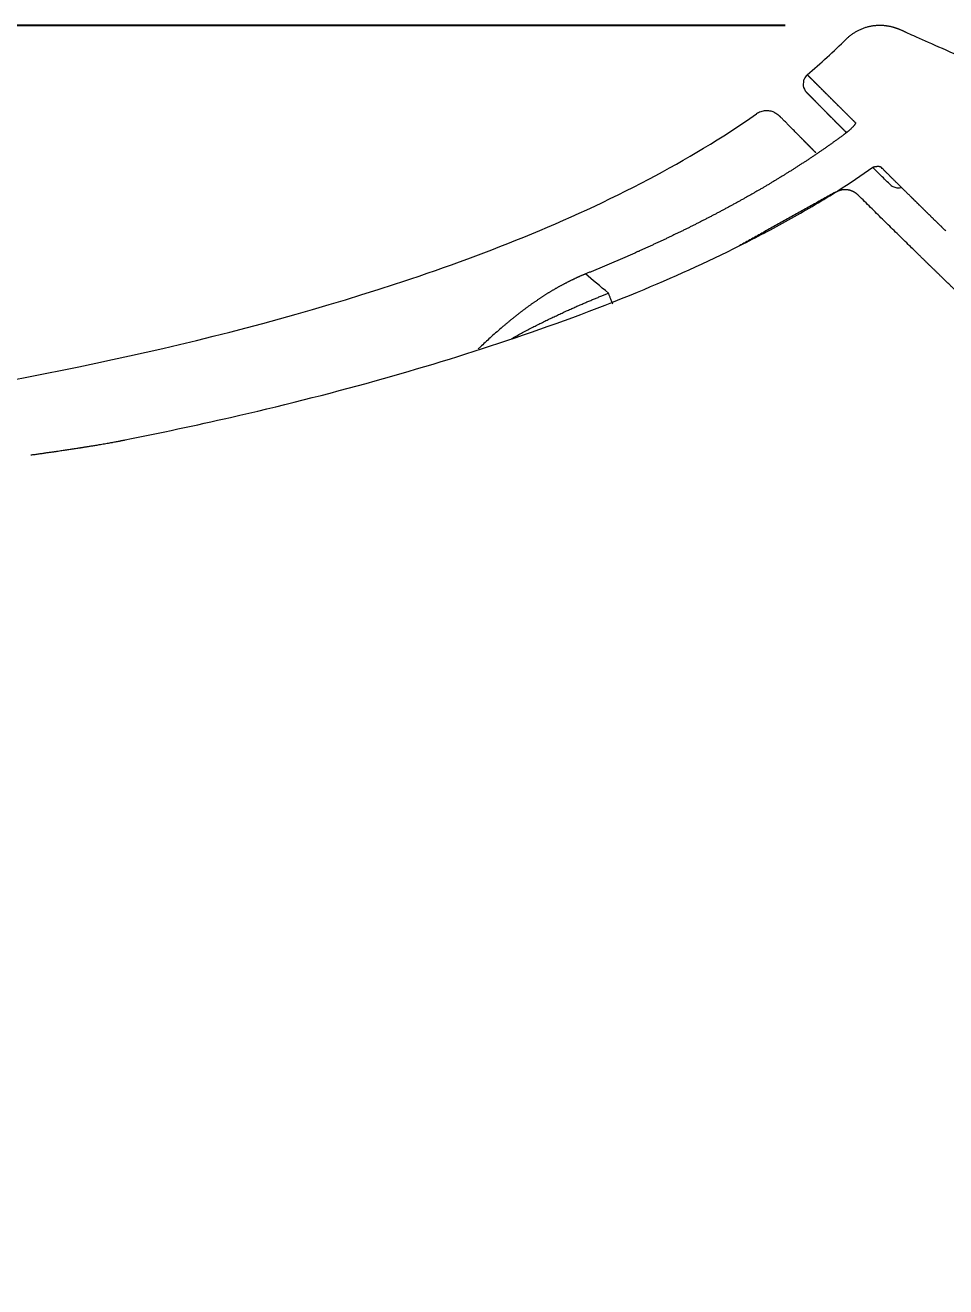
# Model space of a CAD drawing. Header units: millimetres. Extents: x 0 to 1800, y -67 to 2530.
# Drawn here: x 337.7 to 414.8, y 685.7 to 791.3 of the extents above; entities that cross this region are included whole.
import ezdxf

# ---------------------------------------------------------------- set-up
doc = ezdxf.new("R2010")
doc.units = ezdxf.units.MM
doc.layers.add('내부선 및 부속', color=4, linetype='Continuous')
doc.layers.add('치수선', color=7, linetype='Continuous')
doc.styles.add('____', font='')
doc.styles.get('____').set_extended_font_data('굴림')
doc.dimstyles.new('MSADIM', dxfattribs={"dimtxt": 33, "dimasz": 17, "dimexe": 10, "dimexo": 7.5, "dimgap": 10, "dimtad": 0, "dimtih": 1, "dimtoh": 1, "dimdec": 0, "dimzin": 1, "dimdsep": 46, "dimtxsty": '____', "dimcen": 11.25, "dimadec": 0, "dimazin": 0, "dimtfac": 1, "dimtdec": 0, "dimtix": 1, "dimtmove": 0, "dimatfit": 3, "dimfxl": 0, "dimtolj": 1, "dimtzin": 1, "dimarcsym": 0})

# ---------------------------------------------------------------- blocks, each defined once
blk = doc.blocks.new('*D4')
at = {"layer": '치수선', "color": 0, "linetype": 'Continuous', "lineweight": -2}
for p, q in [((401.33, 791.28), (53.3, 791.28)), ((63.3, 774.28), (63.3, 554.5)), ((63.3, 289.1), (63.3, 508.87)), ((195.8, 272.1), (53.3, 272.1))]:
    blk.add_line(p, q, dxfattribs=at)
at = {"layer": '치수선', "color": 0, "linetype": 'Continuous'}
for points in [[(60.47, 774.28), (66.14, 774.28), (63.3, 791.28)], [(60.47, 289.1), (66.14, 289.1), (63.3, 272.1)]]:
    blk.add_solid(points, dxfattribs=at)
at = {"layer": '치수선', "color": 0, "linetype": 'Continuous', "insert": (63.3, 531.69), "char_height": 25, "attachment_point": 5, "style": '____'}
blk.add_mtext('\\A1;520', dxfattribs=at)

msp = doc.modelspace()

# ---------------------------------------------------------------- linework, layer by layer
at = {"layer": '내부선 및 부속', "linetype": 'Continuous', "lineweight": 13}
for start, end in [(130.1002, 156.3319), (189.6234, 224.5245)]:
    msp.add_arc((403.82, 786.39), 1, start, end, dxfattribs=at)
msp.add_rational_spline([(406.43, 790.14), (407.22, 790.92), (408.26, 791.34), (409.4, 791.3), (410.1, 791.27), (410.78, 791.06), (411.43, 790.71)], [1.0957615164, 1.00920711567, 0.981327101327, 1.01212147337, 1.01212147337, 1.01212147337, 1.01212147337], degree=3, knots=[0, 0, 0, 0, 1, 1, 1, 1.634588, 1.634588, 1.634588, 1.634588], dxfattribs=at)
for points, degree in [([(403.17, 787.16), (404.3, 788.11), (405.39, 789.1), (406.43, 790.14)], 3), ([(408.66, 779.39), (407.7, 778.71), (406.72, 778.05), (405.73, 777.41)], 3), ([(409.53, 779.24), (409.48, 779.28), (409.43, 779.33), (409.38, 779.38)], 3), ([(405.54, 777.33), (397.49, 772.84)], 1), ([(386.53, 768.87), (385.83, 769.46), (385.19, 770), (384.62, 770.48)], 3)]:
    msp.add_open_spline(points, degree=degree, dxfattribs=at)
for points, knots in [([(411.43, 790.71), (411.64, 790.62), (413.06, 789.98), (414.76, 789.24), (416.98, 788.26)], [0.1164924, 0.1164924, 0.1164924, 0.1164924, 0.2455665, 1, 1, 1, 1]), ([(402.9, 786.79), (402.86, 786.59), (402.82, 786.38), (402.83, 786.25), (402.83, 786.22)], [0, 0, 0, 0, 0.1720388, 0.2100553, 0.2100553, 0.2100553, 0.2100553]), ([(403.17, 787.16), (403.17, 787.16), (403.17, 787.16), (403.17, 787.16), (403.17, 787.16), (403.17, 787.16), (403.18, 787.15), (403.18, 787.15), (403.18, 787.15), (403.18, 787.15), (403.18, 787.15), (403.18, 787.15), (403.18, 787.15), (403.19, 787.14), (403.19, 787.14), (403.19, 787.14), (403.19, 787.14), (403.2, 787.13), (403.2, 787.13), (403.2, 787.13), (403.21, 787.12), (403.21, 787.12), (403.21, 787.12), (403.22, 787.11), (403.22, 787.11), (403.23, 787.1), (403.23, 787.1), (403.23, 787.1), (403.24, 787.09), (403.24, 787.09), (403.25, 787.08), (403.25, 787.08), (403.26, 787.07), (403.27, 787.07), (403.27, 787.06), (403.28, 787.05), (403.28, 787.05), (403.29, 787.04), (403.3, 787.03), (403.3, 787.03), (403.31, 787.02), (403.32, 787.01), (403.32, 787.01), (403.33, 787), (403.34, 786.99), (403.35, 786.98), (403.35, 786.98), (403.36, 786.97), (403.37, 786.96), (403.38, 786.95), (403.39, 786.94), (403.4, 786.93), (403.41, 786.93), (403.42, 786.92), (403.42, 786.91), (403.43, 786.9), (403.44, 786.89), (403.45, 786.88), (403.46, 786.87), (403.47, 786.86), (403.48, 786.85), (403.49, 786.84), (403.51, 786.83), (403.52, 786.82), (403.53, 786.8), (403.54, 786.79), (403.55, 786.78), (403.56, 786.77), (403.57, 786.76), (403.58, 786.75), (403.6, 786.74), (403.61, 786.72), (403.62, 786.71), (403.63, 786.7), (403.65, 786.69), (403.66, 786.67), (403.67, 786.66), (403.69, 786.65), (403.7, 786.63), (403.71, 786.62), (403.73, 786.61), (403.74, 786.59), (403.75, 786.58), (403.77, 786.56), (403.78, 786.55), (403.8, 786.53), (403.81, 786.52), (403.83, 786.5), (403.84, 786.49), (403.86, 786.47), (403.87, 786.46), (403.89, 786.44), (403.91, 786.43), (403.92, 786.41), (403.94, 786.4), (403.95, 786.38), (403.97, 786.36), (403.99, 786.35), (404, 786.33), (404.02, 786.31), (404.04, 786.3), (404.05, 786.28), (404.07, 786.26), (404.09, 786.24), (404.11, 786.23), (404.13, 786.21), (404.14, 786.19), (404.16, 786.17), (404.18, 786.15), (404.2, 786.13), (404.22, 786.11), (404.24, 786.1), (404.26, 786.08), (404.28, 786.06), (404.3, 786.04), (404.31, 786.02), (404.33, 786), (404.35, 785.98), (404.37, 785.96), (404.39, 785.94), (404.42, 785.92), (404.44, 785.9), (404.46, 785.88), (404.48, 785.86), (404.5, 785.83), (404.52, 785.81), (404.54, 785.79), (404.56, 785.77), (404.58, 785.75), (404.61, 785.73), (404.63, 785.7), (404.65, 785.68), (404.67, 785.66), (404.7, 785.64), (404.72, 785.61), (404.74, 785.59), (404.76, 785.57), (404.79, 785.55), (404.81, 785.52), (404.83, 785.5), (404.86, 785.48), (404.88, 785.45), (404.91, 785.43), (404.93, 785.4), (404.96, 785.38), (404.98, 785.35), (405, 785.33), (405.03, 785.31), (405.05, 785.28), (405.08, 785.26), (405.1, 785.23), (405.13, 785.2), (405.16, 785.18), (405.18, 785.15), (405.21, 785.13), (405.23, 785.1), (405.26, 785.07), (405.29, 785.05), (405.31, 785.02), (405.34, 785), (405.37, 784.97), (405.39, 784.94), (405.42, 784.91), (405.45, 784.89), (405.48, 784.86), (405.5, 784.83), (405.53, 784.8), (405.56, 784.78), (405.59, 784.75), (405.62, 784.72), (405.65, 784.69), (405.67, 784.66), (405.7, 784.63), (405.73, 784.6), (405.76, 784.58), (405.79, 784.55), (405.82, 784.52), (405.85, 784.49), (405.88, 784.46), (405.91, 784.43), (405.94, 784.4), (405.97, 784.37), (406, 784.34), (406.03, 784.31), (406.06, 784.28), (406.09, 784.25), (406.12, 784.22), (406.15, 784.18), (406.19, 784.15), (406.22, 784.12), (406.25, 784.09), (406.28, 784.06), (406.31, 784.03), (406.35, 783.99), (406.38, 783.96), (406.41, 783.93), (406.44, 783.9), (406.48, 783.87), (406.51, 783.83), (406.54, 783.8), (406.57, 783.77), (406.61, 783.73), (406.64, 783.7), (406.68, 783.67), (406.71, 783.63), (406.74, 783.6), (406.78, 783.57), (406.81, 783.53), (406.85, 783.5), (406.88, 783.46), (406.92, 783.43), (406.95, 783.39), (406.99, 783.36), (407.02, 783.32), (407.06, 783.29), (407.09, 783.25), (407.13, 783.22), (407.16, 783.18), (407.19, 783.16), (407.2, 783.15)], [0, 0, 0, 0, 0.004689, 0.009377, 0.014064, 0.018751, 0.023436, 0.028121, 0.032805, 0.037488, 0.04217, 0.046851, 0.051531, 0.056211, 0.060889, 0.065567, 0.070244, 0.07492, 0.079595, 0.08427, 0.088943, 0.093616, 0.098288, 0.102958, 0.107629, 0.112298, 0.116966, 0.121634, 0.126301, 0.130967, 0.135632, 0.140296, 0.14496, 0.149622, 0.154284, 0.158945, 0.163606, 0.168265, 0.172924, 0.177581, 0.182238, 0.186895, 0.19155, 0.196205, 0.200858, 0.205511, 0.210163, 0.214815, 0.219465, 0.224115, 0.228764, 0.233413, 0.23806, 0.242707, 0.247353, 0.251998, 0.256642, 0.261286, 0.265928, 0.27057, 0.275212, 0.279852, 0.284492, 0.289131, 0.293769, 0.298407, 0.303043, 0.307679, 0.312314, 0.316949, 0.321583, 0.326215, 0.330848, 0.335479, 0.34011, 0.34474, 0.349369, 0.353997, 0.358625, 0.363252, 0.367878, 0.372504, 0.377129, 0.381753, 0.386376, 0.390999, 0.395621, 0.400242, 0.404863, 0.409482, 0.414101, 0.41872, 0.423337, 0.427954, 0.43257, 0.437186, 0.441801, 0.446415, 0.451028, 0.455641, 0.460253, 0.464864, 0.469475, 0.474085, 0.478694, 0.483303, 0.48791, 0.492518, 0.497124, 0.50173, 0.506335, 0.510939, 0.515543, 0.520146, 0.524749, 0.52935, 0.533952, 0.538552, 0.543152, 0.547751, 0.552349, 0.556947, 0.561544, 0.56614, 0.570736, 0.575331, 0.579926, 0.584519, 0.589113, 0.593705, 0.598297, 0.602888, 0.607479, 0.612069, 0.616658, 0.621246, 0.625834, 0.630422, 0.635008, 0.639594, 0.64418, 0.648765, 0.653349, 0.657932, 0.662515, 0.667098, 0.671679, 0.67626, 0.680841, 0.68542, 0.69, 0.694578, 0.699156, 0.703733, 0.70831, 0.712886, 0.717462, 0.722036, 0.726611, 0.731184, 0.735757, 0.74033, 0.744902, 0.749473, 0.754044, 0.758614, 0.763183, 0.767752, 0.77232, 0.776888, 0.781455, 0.786021, 0.790587, 0.795152, 0.799717, 0.804281, 0.808845, 0.813408, 0.81797, 0.822532, 0.827093, 0.831654, 0.836214, 0.840773, 0.845332, 0.84989, 0.854448, 0.859005, 0.863562, 0.868118, 0.872673, 0.877228, 0.881783, 0.886336, 0.89089, 0.895442, 0.899994, 0.904546, 0.909097, 0.913647, 0.918197, 0.922746, 0.927295, 0.931843, 0.936391, 0.940938, 0.945484, 0.95003, 0.954576, 0.959121, 0.963665, 0.968209, 0.972752, 0.977295, 0.981837, 0.986378, 0.990919, 0.99546, 1, 1, 1, 1]), ([(406.45, 782.3), (406.41, 782.35), (406.37, 782.39), (406.33, 782.43), (406.32, 782.44), (406.3, 782.46), (406.27, 782.49), (406.23, 782.53), (406.2, 782.57), (406.16, 782.6), (406.13, 782.64), (406.09, 782.67), (406.06, 782.71), (406.02, 782.74), (405.99, 782.77), (405.95, 782.81), (405.92, 782.84), (405.89, 782.88), (405.85, 782.91), (405.82, 782.94), (405.79, 782.98), (405.75, 783.01), (405.72, 783.04), (405.69, 783.07), (405.66, 783.11), (405.63, 783.14), (405.59, 783.17), (405.56, 783.2), (405.53, 783.23), (405.5, 783.26), (405.47, 783.3), (405.44, 783.33), (405.41, 783.36), (405.38, 783.39), (405.35, 783.42), (405.32, 783.45), (405.29, 783.48), (405.26, 783.51), (405.23, 783.54), (405.2, 783.57), (405.17, 783.6), (405.14, 783.63), (405.11, 783.65), (405.09, 783.68), (405.06, 783.71), (405.03, 783.74), (405, 783.77), (404.98, 783.79), (404.95, 783.82), (404.92, 783.85), (404.89, 783.88), (404.87, 783.9), (404.84, 783.93), (404.81, 783.96), (404.79, 783.98), (404.76, 784.01), (404.74, 784.04), (404.71, 784.06), (404.69, 784.09), (404.66, 784.11), (404.64, 784.14), (404.61, 784.16), (404.59, 784.19), (404.56, 784.21), (404.54, 784.24), (404.52, 784.26), (404.49, 784.28), (404.47, 784.31), (404.45, 784.33), (404.42, 784.35), (404.4, 784.38), (404.38, 784.4), (404.35, 784.42), (404.33, 784.45), (404.31, 784.47), (404.29, 784.49), (404.27, 784.51), (404.25, 784.53), (404.22, 784.55), (404.2, 784.58), (404.18, 784.6), (404.16, 784.62), (404.14, 784.64), (404.12, 784.66), (404.1, 784.68), (404.08, 784.7), (404.06, 784.72), (404.04, 784.74), (404.02, 784.76), (404, 784.78), (403.98, 784.8), (403.97, 784.82), (403.95, 784.83), (403.93, 784.85), (403.91, 784.87), (403.89, 784.89), (403.88, 784.91), (403.86, 784.92), (403.84, 784.94), (403.82, 784.96), (403.81, 784.98), (403.79, 784.99), (403.77, 785.01), (403.76, 785.03), (403.74, 785.04), (403.73, 785.06), (403.71, 785.08), (403.69, 785.09), (403.68, 785.11), (403.66, 785.12), (403.65, 785.14), (403.64, 785.15), (403.62, 785.17), (403.61, 785.18), (403.59, 785.19), (403.58, 785.21), (403.56, 785.22), (403.55, 785.24), (403.54, 785.25), (403.53, 785.26), (403.51, 785.28), (403.5, 785.29), (403.49, 785.3), (403.48, 785.31), (403.46, 785.33), (403.45, 785.34), (403.44, 785.35), (403.43, 785.36), (403.42, 785.37), (403.41, 785.38), (403.39, 785.4), (403.38, 785.41), (403.37, 785.42), (403.36, 785.43), (403.35, 785.44), (403.34, 785.45), (403.33, 785.46), (403.32, 785.47), (403.32, 785.48), (403.31, 785.49), (403.3, 785.49), (403.29, 785.5), (403.28, 785.51), (403.27, 785.52), (403.26, 785.53), (403.26, 785.54), (403.25, 785.54), (403.24, 785.55), (403.23, 785.56), (403.23, 785.57), (403.22, 785.57), (403.21, 785.58), (403.21, 785.59), (403.2, 785.59), (403.19, 785.6), (403.19, 785.61), (403.18, 785.61), (403.18, 785.62), (403.17, 785.62), (403.17, 785.63), (403.16, 785.63), (403.16, 785.64), (403.15, 785.64), (403.15, 785.65), (403.14, 785.65), (403.14, 785.65), (403.14, 785.66), (403.13, 785.66), (403.13, 785.66), (403.13, 785.67), (403.12, 785.67), (403.12, 785.67), (403.12, 785.68), (403.12, 785.68), (403.11, 785.68), (403.11, 785.68), (403.11, 785.68), (403.11, 785.69), (403.11, 785.69), (403.11, 785.69), (403.11, 785.69), (403.11, 785.69), (403.1, 785.69), (403.1, 785.69), (403.1, 785.69), (403.1, 785.69)], [-0.011966, -0.011966, -0.011966, -0.011966, 0.007403, 0.007403, 0.007403, 0.011612, 0.0172, 0.022788, 0.028375, 0.03396, 0.039545, 0.045129, 0.050712, 0.056294, 0.061875, 0.067455, 0.073034, 0.078613, 0.08419, 0.089767, 0.095342, 0.100917, 0.106491, 0.112064, 0.117636, 0.123207, 0.128778, 0.134347, 0.139916, 0.145484, 0.151051, 0.156617, 0.162182, 0.167746, 0.17331, 0.178873, 0.184434, 0.189995, 0.195556, 0.201115, 0.206673, 0.212231, 0.217788, 0.223344, 0.228899, 0.234454, 0.240007, 0.24556, 0.251112, 0.256663, 0.262213, 0.267763, 0.273312, 0.27886, 0.284407, 0.289953, 0.295499, 0.301044, 0.306588, 0.312131, 0.317674, 0.323215, 0.328756, 0.334297, 0.339836, 0.345375, 0.350913, 0.35645, 0.361986, 0.367522, 0.373057, 0.378591, 0.384125, 0.389658, 0.39519, 0.400721, 0.406252, 0.411782, 0.417311, 0.422839, 0.428367, 0.433894, 0.439421, 0.444946, 0.450471, 0.455996, 0.461519, 0.467042, 0.472564, 0.478086, 0.483607, 0.489127, 0.494646, 0.500165, 0.505684, 0.511201, 0.516718, 0.522234, 0.52775, 0.533265, 0.538779, 0.544293, 0.549806, 0.555318, 0.56083, 0.566341, 0.571851, 0.577361, 0.58287, 0.588379, 0.593887, 0.599394, 0.604901, 0.610407, 0.615913, 0.621418, 0.626922, 0.632426, 0.637929, 0.643432, 0.648934, 0.654436, 0.659936, 0.665437, 0.670936, 0.676436, 0.681934, 0.687432, 0.69293, 0.698427, 0.703923, 0.709419, 0.714914, 0.720409, 0.725903, 0.731397, 0.73689, 0.742383, 0.747875, 0.753367, 0.758858, 0.764348, 0.769838, 0.775328, 0.780817, 0.786305, 0.791793, 0.797281, 0.802768, 0.808254, 0.813741, 0.819226, 0.824711, 0.830196, 0.83568, 0.841164, 0.846647, 0.85213, 0.857612, 0.863094, 0.868575, 0.874056, 0.879537, 0.885017, 0.890496, 0.895975, 0.901454, 0.906932, 0.91241, 0.917888, 0.923365, 0.928841, 0.934317, 0.939793, 0.945268, 0.950743, 0.956218, 0.961692, 0.967166, 0.972639, 0.978112, 0.983585, 0.989057, 0.994529, 1, 1, 1, 1]), ([(237.07, 752.24), (250.74, 752.66), (279.74, 754.06), (323.87, 758.69), (361.59, 766.39), (386.36, 776.1), (396.05, 781.86), (398.91, 783.88)], [0, 0, 0, 0, 0.246189, 0.522496, 0.798803, 0.936957, 1, 1, 1, 1]), ([(400.42, 784), (400.3, 784.06), (400.06, 784.13), (399.67, 784.15), (399.27, 784.07), (399.03, 783.94), (398.91, 783.88)], [0, 0, 0, 0, 0.246393, 0.481017, 0.733634, 1, 1, 1, 1]), ([(403.89, 780.63), (403.88, 780.63), (403.87, 780.65), (403.84, 780.68), (403.81, 780.71), (403.77, 780.74), (403.74, 780.78), (403.71, 780.81), (403.68, 780.84), (403.65, 780.87), (403.62, 780.9), (403.59, 780.93), (403.56, 780.96), (403.53, 780.99), (403.5, 781.02), (403.47, 781.05), (403.44, 781.08), (403.41, 781.11), (403.38, 781.14), (403.35, 781.17), (403.32, 781.2), (403.3, 781.23), (403.27, 781.26), (403.24, 781.28), (403.21, 781.31), (403.18, 781.34), (403.15, 781.37), (403.13, 781.4), (403.1, 781.42), (403.07, 781.45), (403.04, 781.48), (403.02, 781.51), (402.99, 781.53), (402.96, 781.56), (402.94, 781.59), (402.91, 781.61), (402.89, 781.64), (402.86, 781.67), (402.83, 781.69), (402.81, 781.72), (402.78, 781.75), (402.76, 781.77), (402.71, 781.81), (402.66, 781.87), (402.58, 781.95), (402.51, 782.02), (402.44, 782.09), (402.37, 782.16), (402.3, 782.23), (402.23, 782.3), (402.17, 782.36), (402.1, 782.44), (401.98, 782.56), (401.83, 782.7), (401.71, 782.83), (401.62, 782.92), (401.54, 783), (401.44, 783.1), (401.33, 783.22), (401.24, 783.31), (401.16, 783.39), (401.09, 783.46), (401.03, 783.52), (400.99, 783.57), (400.96, 783.59), (400.95, 783.6), (400.95, 783.61), (400.94, 783.61), (400.93, 783.62), (400.92, 783.63), (400.92, 783.64), (400.91, 783.64), (400.9, 783.65), (400.9, 783.65), (400.9, 783.66)], [0, 0, 0, 0, 0.00424, 0.010291, 0.016342, 0.022393, 0.028443, 0.034494, 0.040545, 0.046595, 0.052646, 0.058696, 0.064746, 0.070797, 0.076847, 0.082897, 0.088947, 0.094997, 0.101047, 0.107097, 0.113147, 0.119196, 0.125246, 0.131296, 0.137345, 0.143395, 0.149444, 0.155494, 0.161543, 0.167592, 0.173642, 0.179691, 0.18574, 0.191789, 0.197838, 0.203887, 0.209936, 0.215985, 0.222033, 0.228082, 0.234131, 0.240179, 0.246228, 0.26458, 0.282963, 0.301378, 0.319823, 0.3383, 0.356808, 0.375348, 0.393918, 0.407894, 0.442764, 0.498528, 0.545476, 0.570253, 0.598538, 0.637684, 0.687691, 0.748558, 0.780521, 0.819466, 0.865395, 0.918306, 0.925664, 0.933257, 0.941087, 0.949152, 0.957454, 0.965992, 0.974765, 0.983775, 0.993021, 1, 1, 1, 1]), ([(407.2, 783.15), (407.2, 783.15), (407.2, 783.14), (407.2, 783.14), (407.21, 783.14), (407.21, 783.14), (407.21, 783.13), (407.21, 783.13), (407.21, 783.13), (407.21, 783.12), (407.21, 783.12), (407.21, 783.12), (407.21, 783.11), (407.21, 783.11), (407.21, 783.11), (407.21, 783.1), (407.21, 783.1), (407.21, 783.09), (407.21, 783.09), (407.21, 783.08), (407.2, 783.08), (407.2, 783.07), (407.2, 783.07), (407.2, 783.06), (407.19, 783.06), (407.19, 783.05), (407.19, 783.04), (407.19, 783.04), (407.18, 783.03), (407.18, 783.03), (407.17, 783), (407.14, 782.97), (407.1, 782.91), (407.04, 782.84), (406.97, 782.77), (406.9, 782.7), (406.81, 782.61), (406.72, 782.53), (406.65, 782.46), (406.59, 782.42), (406.57, 782.4), (406.54, 782.37), (406.51, 782.35), (406.48, 782.32), (406.45, 782.3), (406.42, 782.28), (406.39, 782.25), (406.36, 782.23), (406.33, 782.21), (406.3, 782.18), (406.27, 782.16), (406.24, 782.14), (406.2, 782.11), (406.18, 782.1), (406.17, 782.09)], [0, 0, 0, 0, 0.00877, 0.017515, 0.026237, 0.034937, 0.043617, 0.052278, 0.060922, 0.06955, 0.078163, 0.086764, 0.095354, 0.103933, 0.112505, 0.12107, 0.129629, 0.138186, 0.14674, 0.155293, 0.163848, 0.172405, 0.180967, 0.189534, 0.198109, 0.206692, 0.215286, 0.223891, 0.23251, 0.241144, 0.249794, 0.312962, 0.375231, 0.43722, 0.499557, 0.562478, 0.62466, 0.686757, 0.749428, 0.766273, 0.783044, 0.799754, 0.816414, 0.833038, 0.849637, 0.866225, 0.882813, 0.899414, 0.916042, 0.932707, 0.949424, 0.966203, 0.983058, 1, 1, 1, 1]), ([(406.17, 782.09), (406.14, 782.06), (406.06, 782.01), (405.96, 781.93), (405.85, 781.85), (405.74, 781.77), (405.63, 781.69), (405.52, 781.61), (405.41, 781.54), (405.3, 781.46), (405.19, 781.38), (405.08, 781.3), (404.97, 781.23), (404.86, 781.15), (404.75, 781.07), (404.64, 780.99), (404.53, 780.92), (404.42, 780.84), (404.31, 780.76), (404.2, 780.69), (404.09, 780.61), (403.97, 780.54), (403.86, 780.46), (403.75, 780.38), (403.64, 780.31), (403.53, 780.23), (403.41, 780.16), (403.3, 780.08), (403.19, 780.01), (403.07, 779.93), (402.96, 779.86), (402.85, 779.79), (402.73, 779.71), (402.62, 779.64), (402.5, 779.56), (402.39, 779.49), (402.28, 779.42), (402.16, 779.34), (402.05, 779.27), (401.93, 779.2), (401.82, 779.12), (401.7, 779.05), (401.58, 778.98), (401.47, 778.91), (401.35, 778.84), (401.24, 778.76), (401.12, 778.69), (401, 778.62), (400.89, 778.55), (400.77, 778.48), (400.65, 778.41), (400.54, 778.34), (400.42, 778.26), (400.3, 778.19), (400.18, 778.12), (400.07, 778.05), (399.95, 777.98), (399.83, 777.91), (399.71, 777.84), (399.59, 777.77), (399.48, 777.7), (399.36, 777.63), (399.24, 777.56), (399.12, 777.5), (399, 777.43), (398.88, 777.36), (398.76, 777.29), (398.64, 777.22), (398.52, 777.15), (398.4, 777.08), (398.28, 777.02), (398.16, 776.95), (398.04, 776.88), (397.92, 776.81), (397.8, 776.75), (397.68, 776.68), (397.56, 776.61), (397.44, 776.54), (397.32, 776.48), (397.2, 776.41), (397.07, 776.34), (396.95, 776.28), (396.83, 776.21), (396.71, 776.15), (396.59, 776.08), (396.47, 776.01), (396.34, 775.95), (396.22, 775.88), (396.1, 775.82), (395.98, 775.75), (395.85, 775.69), (395.73, 775.62), (395.61, 775.56), (395.49, 775.49), (395.36, 775.43), (395.24, 775.36), (395.12, 775.3), (394.99, 775.23), (394.87, 775.17), (394.75, 775.11), (394.62, 775.04), (394.5, 774.98), (394.37, 774.92), (394.25, 774.85), (394.12, 774.79), (394, 774.73), (393.88, 774.66), (393.75, 774.6), (393.63, 774.54), (393.5, 774.48), (393.38, 774.41), (393.25, 774.35), (393.13, 774.29), (393, 774.23), (392.88, 774.17), (392.75, 774.1), (392.62, 774.04), (392.5, 773.98), (392.37, 773.92), (392.25, 773.86), (392.12, 773.8), (391.99, 773.74), (391.87, 773.68), (391.74, 773.62), (391.61, 773.56), (391.49, 773.5), (391.36, 773.43), (391.23, 773.37), (391.11, 773.32), (390.98, 773.26), (390.85, 773.2), (390.73, 773.14), (390.6, 773.08), (390.47, 773.02), (390.34, 772.96), (390.21, 772.9), (390.09, 772.84), (389.96, 772.78), (389.83, 772.72), (389.7, 772.66), (389.57, 772.61), (389.45, 772.55), (389.32, 772.49), (389.19, 772.43), (389.06, 772.37), (388.93, 772.32), (388.8, 772.26), (388.67, 772.2), (388.54, 772.14), (388.41, 772.09), (388.28, 772.03), (388.16, 771.97), (388.03, 771.92), (387.9, 771.86), (387.77, 771.8), (387.64, 771.75), (387.51, 771.69), (387.38, 771.63), (387.25, 771.58), (387.12, 771.52), (386.98, 771.46), (386.85, 771.41), (386.72, 771.35), (386.59, 771.3), (386.46, 771.24), (386.33, 771.19), (386.2, 771.13), (386.07, 771.08), (385.94, 771.02), (385.81, 770.97), (385.67, 770.91), (385.54, 770.86), (385.41, 770.8), (385.28, 770.75), (385.15, 770.69), (385.02, 770.64), (384.88, 770.59), (384.75, 770.53), (384.66, 770.5), (384.62, 770.48)], [0, 0, 0, 0, 0.005457, 0.010916, 0.016378, 0.021842, 0.027309, 0.032779, 0.038251, 0.043726, 0.049204, 0.054684, 0.060166, 0.065652, 0.071139, 0.07663, 0.082123, 0.087619, 0.093117, 0.098618, 0.104121, 0.109627, 0.115135, 0.120646, 0.12616, 0.131676, 0.137195, 0.142716, 0.14824, 0.153766, 0.159295, 0.164826, 0.17036, 0.175896, 0.181435, 0.186976, 0.19252, 0.198066, 0.203614, 0.209165, 0.214719, 0.220275, 0.225833, 0.231394, 0.236957, 0.242522, 0.24809, 0.25366, 0.259233, 0.264808, 0.270385, 0.275964, 0.281546, 0.28713, 0.292716, 0.298305, 0.303896, 0.309489, 0.315084, 0.320682, 0.326281, 0.331883, 0.337487, 0.343093, 0.348702, 0.354312, 0.359924, 0.365539, 0.371156, 0.376774, 0.382395, 0.388017, 0.393642, 0.399269, 0.404897, 0.410528, 0.41616, 0.421794, 0.427431, 0.433069, 0.438709, 0.44435, 0.449994, 0.455639, 0.461286, 0.466935, 0.472585, 0.478238, 0.483892, 0.489547, 0.495204, 0.500863, 0.506523, 0.512185, 0.517849, 0.523514, 0.529181, 0.53485, 0.54052, 0.546192, 0.551866, 0.557541, 0.563218, 0.568897, 0.574577, 0.580259, 0.585943, 0.591628, 0.597316, 0.603005, 0.608695, 0.614388, 0.620082, 0.625778, 0.631476, 0.637175, 0.642876, 0.648579, 0.654284, 0.659991, 0.665699, 0.67141, 0.677122, 0.682835, 0.688551, 0.694268, 0.699988, 0.705709, 0.711432, 0.717157, 0.722883, 0.728612, 0.734342, 0.740074, 0.745808, 0.751544, 0.757282, 0.763021, 0.768763, 0.774506, 0.780252, 0.785999, 0.791748, 0.797499, 0.803252, 0.809006, 0.814763, 0.820522, 0.826282, 0.832044, 0.837809, 0.843575, 0.849343, 0.855113, 0.860885, 0.866659, 0.872435, 0.878213, 0.883993, 0.889775, 0.895558, 0.901344, 0.907131, 0.912921, 0.918712, 0.924506, 0.930301, 0.936099, 0.941898, 0.947699, 0.953503, 0.959308, 0.965115, 0.970924, 0.976736, 0.982549, 0.988364, 0.994181, 1, 1, 1, 1]), ([(409.38, 779.38), (409.38, 779.38), (409.38, 779.38), (409.38, 779.39), (409.37, 779.39), (409.37, 779.39), (409.36, 779.4), (409.35, 779.4), (409.35, 779.41), (409.34, 779.41), (409.33, 779.42), (409.32, 779.42), (409.32, 779.42), (409.31, 779.43), (409.3, 779.43), (409.28, 779.44), (409.27, 779.44), (409.26, 779.44), (409.25, 779.45), (409.23, 779.45), (409.22, 779.45), (409.2, 779.45), (409.19, 779.46), (409.17, 779.46), (409.15, 779.46), (409.13, 779.46), (409.11, 779.46), (409.09, 779.46), (409.06, 779.46), (409.02, 779.46), (408.99, 779.46), (408.96, 779.45), (408.92, 779.45), (408.89, 779.45), (408.86, 779.44), (408.83, 779.44), (408.8, 779.43), (408.78, 779.42), (408.75, 779.42), (408.73, 779.41), (408.7, 779.41), (408.68, 779.4), (408.67, 779.39), (408.66, 779.39)], [0, 0, 0, 0, 0.011706, 0.023977, 0.03682, 0.050243, 0.064253, 0.078854, 0.094055, 0.10986, 0.126274, 0.143303, 0.160951, 0.17922, 0.198116, 0.217639, 0.237791, 0.258573, 0.279984, 0.302023, 0.324689, 0.347976, 0.371879, 0.396394, 0.42151, 0.44722, 0.473513, 0.500375, 0.54463, 0.587428, 0.628718, 0.668459, 0.706618, 0.743172, 0.778109, 0.811422, 0.843113, 0.87319, 0.901666, 0.928559, 0.953894, 0.977697, 1, 1, 1, 1]), ([(410.08, 777.99), (409.79, 778.27), (409.51, 778.55), (409.03, 779.02), (408.85, 779.21), (408.66, 779.39)], [0, 0, 0, 0, 0.604649, 0.604649, 1, 1, 1, 1]), ([(414.77, 774.08), (414.75, 774.1), (414.72, 774.13), (414.66, 774.18), (414.61, 774.24), (414.56, 774.29), (414.51, 774.34), (414.45, 774.39), (414.4, 774.44), (414.35, 774.49), (414.3, 774.54), (414.24, 774.59), (414.19, 774.64), (414.14, 774.69), (414.09, 774.74), (414.04, 774.79), (413.99, 774.84), (413.94, 774.89), (413.89, 774.94), (413.83, 774.99), (413.78, 775.04), (413.73, 775.09), (413.68, 775.14), (413.63, 775.19), (413.58, 775.24), (413.53, 775.29), (413.48, 775.34), (413.43, 775.39), (413.38, 775.44), (413.33, 775.48), (413.28, 775.53), (413.23, 775.58), (413.18, 775.63), (413.13, 775.68), (413.08, 775.73), (413.04, 775.77), (412.99, 775.82), (412.94, 775.87), (412.89, 775.92), (412.84, 775.97), (412.79, 776.01), (412.74, 776.06), (412.7, 776.11), (412.65, 776.16), (412.6, 776.2), (412.55, 776.25), (412.5, 776.3), (412.46, 776.34), (412.41, 776.39), (412.36, 776.44), (412.31, 776.48), (412.27, 776.53), (412.22, 776.58), (412.17, 776.62), (412.12, 776.67), (412.08, 776.71), (412.03, 776.76), (411.98, 776.81), (411.94, 776.85), (411.88, 776.91), (411.8, 776.99), (411.7, 777.09), (411.6, 777.18), (411.51, 777.27), (411.41, 777.37), (411.32, 777.46), (411.23, 777.55), (411.13, 777.65), (411.04, 777.74), (410.95, 777.83), (410.86, 777.92), (410.76, 778.01), (410.67, 778.1), (410.58, 778.19), (410.49, 778.28), (410.4, 778.37), (410.31, 778.46), (410.22, 778.55), (410.13, 778.63), (410.05, 778.72), (409.96, 778.81), (409.87, 778.89), (409.79, 778.98), (409.7, 779.07), (409.61, 779.15), (409.56, 779.21), (409.53, 779.24)], [0, 0, 0, 0, 0.008368, 0.016745, 0.02513, 0.033524, 0.041927, 0.050339, 0.058759, 0.067189, 0.075627, 0.084074, 0.09253, 0.100994, 0.109468, 0.11795, 0.126441, 0.134941, 0.14345, 0.151967, 0.160494, 0.169029, 0.177573, 0.186127, 0.194689, 0.203259, 0.211839, 0.220428, 0.229026, 0.237632, 0.246248, 0.254872, 0.263506, 0.272148, 0.280799, 0.289459, 0.298129, 0.306807, 0.315494, 0.32419, 0.332895, 0.341609, 0.350332, 0.359065, 0.367806, 0.376556, 0.385315, 0.394083, 0.40286, 0.411647, 0.420442, 0.429246, 0.43806, 0.446882, 0.455714, 0.464554, 0.473404, 0.482263, 0.491131, 0.500008, 0.518581, 0.537207, 0.555884, 0.574614, 0.593397, 0.612231, 0.631119, 0.650058, 0.66905, 0.688095, 0.707193, 0.726343, 0.745545, 0.764801, 0.784109, 0.803471, 0.822885, 0.842352, 0.861872, 0.881445, 0.901071, 0.920751, 0.940483, 0.960269, 0.980108, 1, 1, 1, 1]), ([(397.54, 772.86), (398.22, 773.2), (398.9, 773.55), (400.25, 774.26), (400.93, 774.63), (402.93, 775.74), (404.25, 776.51), (405.54, 777.32)], [0, 0, 0, 0, 0.25, 0.25, 0.5, 0.5, 1, 1, 1, 1]), ([(405.54, 777.32), (405.55, 777.33), (405.56, 777.33), (405.58, 777.34), (405.59, 777.35), (405.61, 777.36), (405.63, 777.37), (405.65, 777.38), (405.67, 777.39), (405.69, 777.4), (405.7, 777.41), (405.72, 777.42), (405.74, 777.43), (405.76, 777.44), (405.78, 777.45), (405.81, 777.46), (405.83, 777.46), (405.85, 777.47), (405.87, 777.48), (405.89, 777.49), (405.91, 777.49), (405.94, 777.5), (405.96, 777.51), (405.98, 777.51), (406.01, 777.52), (406.03, 777.52), (406.05, 777.53), (406.08, 777.53), (406.1, 777.54), (406.13, 777.54), (406.15, 777.54), (406.18, 777.55), (406.2, 777.55), (406.23, 777.55), (406.25, 777.55), (406.28, 777.55), (406.31, 777.56), (406.33, 777.56), (406.36, 777.56), (406.39, 777.56), (406.41, 777.55), (406.44, 777.55), (406.47, 777.55), (406.5, 777.55), (406.52, 777.54), (406.55, 777.54), (406.58, 777.54), (406.61, 777.53), (406.63, 777.53), (406.66, 777.52), (406.69, 777.51), (406.72, 777.51), (406.75, 777.5), (406.77, 777.49), (406.8, 777.48), (406.83, 777.47), (406.86, 777.46), (406.89, 777.45), (406.92, 777.44), (406.94, 777.43), (406.97, 777.42), (407, 777.4), (407.03, 777.39), (407.05, 777.38), (407.08, 777.36), (407.11, 777.34), (407.14, 777.33), (407.16, 777.31), (407.19, 777.29), (407.22, 777.27), (407.24, 777.25), (407.27, 777.23), (407.29, 777.21), (407.32, 777.19), (407.34, 777.17), (407.37, 777.15), (407.38, 777.13), (407.39, 777.12)], [0, 0, 0, 0, 0.009895, 0.019883, 0.029965, 0.040139, 0.050406, 0.060766, 0.07122, 0.081766, 0.092406, 0.103139, 0.113965, 0.124885, 0.135898, 0.147004, 0.158204, 0.169497, 0.180883, 0.192362, 0.203934, 0.2156, 0.227358, 0.239209, 0.251153, 0.26319, 0.275319, 0.287541, 0.299855, 0.312262, 0.324762, 0.337354, 0.35004, 0.362819, 0.37569, 0.388654, 0.401712, 0.414862, 0.428105, 0.44144, 0.454869, 0.468389, 0.482002, 0.495708, 0.509505, 0.523395, 0.537377, 0.551451, 0.565618, 0.579877, 0.594229, 0.608675, 0.623213, 0.637844, 0.652568, 0.667385, 0.682294, 0.697297, 0.712392, 0.727579, 0.742859, 0.758231, 0.773695, 0.789251, 0.804899, 0.82064, 0.836472, 0.852398, 0.868418, 0.884532, 0.90074, 0.917043, 0.933441, 0.949936, 0.966527, 0.983215, 1, 1, 1, 1]), ([(410.08, 777.99), (410.1, 777.97), (410.11, 777.95), (410.22, 777.86), (410.32, 777.8), (410.53, 777.72), (410.64, 777.69), (410.85, 777.69), (410.94, 777.69), (411.03, 777.72)], [0, 0, 0, 0, 0.075011, 0.075011, 0.408269, 0.408269, 0.735867, 0.735867, 1, 1, 1, 1]), ([(412.39, 772.2), (412.13, 772.46), (411.54, 773.03), (410.64, 773.91), (409.68, 774.86), (408.68, 775.84), (407.93, 776.59), (407.5, 777.02), (407.39, 777.12)], [0, 0, 0, 0, 0.129752, 0.296719, 0.481912, 0.688694, 0.920326, 1, 1, 1, 1]), ([(346.06, 756.59), (349.02, 757.18), (356.03, 758.67), (366.72, 761.35), (378.11, 764.82), (388.33, 768.56), (394.74, 771.45), (397.54, 772.86)], [0, 0, 0, 0, 0.166742, 0.397086, 0.610067, 0.825812, 1, 1, 1, 1]), ([(433.86, 752.11), (433.83, 752.14), (433.78, 752.18), (433.7, 752.25), (433.62, 752.33), (433.54, 752.4), (433.46, 752.47), (433.39, 752.53), (433.31, 752.6), (433.23, 752.67), (433.16, 752.74), (433.08, 752.8), (433.01, 752.87), (432.94, 752.94), (432.87, 753), (432.79, 753.07), (432.72, 753.13), (432.65, 753.19), (432.58, 753.26), (432.51, 753.32), (432.44, 753.38), (432.37, 753.44), (432.31, 753.5), (432.24, 753.56), (432.17, 753.62), (432.11, 753.68), (432.04, 753.74), (431.98, 753.8), (431.91, 753.86), (431.85, 753.92), (431.79, 753.97), (431.72, 754.03), (431.66, 754.09), (431.6, 754.14), (431.54, 754.19), (431.48, 754.25), (431.42, 754.3), (431.36, 754.36), (431.3, 754.41), (431.25, 754.46), (431.19, 754.51), (431.13, 754.56), (431.08, 754.61), (431.02, 754.66), (430.97, 754.71), (430.91, 754.76), (430.86, 754.81), (430.81, 754.86), (430.75, 754.91), (430.7, 754.96), (430.65, 755), (430.6, 755.05), (430.55, 755.09), (430.5, 755.14), (430.45, 755.18), (430.4, 755.23), (430.35, 755.27), (430.3, 755.32), (430.26, 755.36), (430.21, 755.4), (430.16, 755.44), (430.12, 755.49), (430.07, 755.53), (430.03, 755.57), (429.98, 755.61), (429.94, 755.65), (429.9, 755.69), (429.85, 755.72), (429.81, 755.76), (429.77, 755.8), (429.73, 755.84), (429.69, 755.87), (429.65, 755.91), (429.61, 755.95), (429.57, 755.98), (429.53, 756.02), (429.5, 756.05), (429.46, 756.09), (429.42, 756.12), (429.39, 756.15), (429.35, 756.19), (429.31, 756.22), (429.28, 756.25), (429.24, 756.28), (429.21, 756.31), (429.18, 756.34), (429.14, 756.37), (429.11, 756.4), (429.08, 756.43), (429.05, 756.46), (429.02, 756.49), (428.99, 756.52), (428.96, 756.54), (428.93, 756.57), (428.9, 756.6), (428.87, 756.62), (428.84, 756.65), (428.82, 756.67), (428.79, 756.7), (428.76, 756.72), (428.74, 756.75), (428.71, 756.77), (428.69, 756.79), (428.66, 756.81), (428.64, 756.84), (428.61, 756.86), (428.59, 756.88), (428.57, 756.9), (428.42, 757.03), (428.16, 757.28), (427.77, 757.63), (427.37, 757.99), (426.98, 758.36), (426.58, 758.73), (426.17, 759.1), (425.77, 759.48), (425.36, 759.85), (424.95, 760.24), (424.63, 760.53), (424.39, 760.75), (424.24, 760.89), (424.07, 761.05), (423.88, 761.23), (423.68, 761.41), (423.47, 761.62), (423.24, 761.83), (422.99, 762.06), (422.73, 762.3), (422.46, 762.56), (422.18, 762.83), (421.88, 763.11), (421.57, 763.4), (421.19, 763.76), (420.75, 764.17), (420.28, 764.61), (419.86, 765.01), (419.49, 765.37), (419.15, 765.68), (418.86, 765.97), (418.55, 766.25), (418.17, 766.62), (417.64, 767.13), (416.95, 767.79), (416.39, 768.33), (415.99, 768.71), (415.79, 768.9), (415.6, 769.08), (415.45, 769.23), (415.32, 769.35), (415.23, 769.44), (415.13, 769.54), (415.01, 769.65), (414.89, 769.77), (414.76, 769.89), (414.63, 770.02), (414.5, 770.14), (414.4, 770.25), (414.31, 770.33), (414.22, 770.42), (414.13, 770.51), (414.04, 770.59), (413.96, 770.67), (413.87, 770.76), (413.79, 770.84), (413.7, 770.92), (413.62, 771), (413.54, 771.08), (413.46, 771.16), (413.37, 771.24), (413.29, 771.32), (413.21, 771.4), (413.14, 771.47), (413.06, 771.55), (412.98, 771.62), (412.9, 771.7), (412.83, 771.77), (412.75, 771.84), (412.68, 771.92), (412.61, 771.99), (412.53, 772.06), (412.46, 772.13), (412.41, 772.18), (412.39, 772.2)], [0, 0, 0, 0, 0.002477, 0.004938, 0.007384, 0.009813, 0.012227, 0.014624, 0.017006, 0.019371, 0.021721, 0.024055, 0.026372, 0.028674, 0.03096, 0.03323, 0.035484, 0.037722, 0.039943, 0.042149, 0.04434, 0.046514, 0.048672, 0.050814, 0.05294, 0.05505, 0.057144, 0.059223, 0.061285, 0.063331, 0.065361, 0.067376, 0.069374, 0.071356, 0.073323, 0.075273, 0.077207, 0.079126, 0.081028, 0.082914, 0.084785, 0.086639, 0.088477, 0.0903, 0.092106, 0.093897, 0.095671, 0.097429, 0.099172, 0.100898, 0.102608, 0.104303, 0.105981, 0.107643, 0.10929, 0.11092, 0.112534, 0.114132, 0.115715, 0.117281, 0.118831, 0.120365, 0.121883, 0.123386, 0.124872, 0.126342, 0.127796, 0.129234, 0.130656, 0.132062, 0.133452, 0.134826, 0.136184, 0.137526, 0.138852, 0.140162, 0.141456, 0.142733, 0.143995, 0.145241, 0.146471, 0.147684, 0.148882, 0.150064, 0.151229, 0.152379, 0.153512, 0.15463, 0.155731, 0.156817, 0.157886, 0.15894, 0.159977, 0.160998, 0.162004, 0.162993, 0.163966, 0.164923, 0.165864, 0.166789, 0.167698, 0.168592, 0.169469, 0.170329, 0.171174, 0.172003, 0.172816, 0.173613, 0.174394, 0.187949, 0.201806, 0.215964, 0.230423, 0.245183, 0.260245, 0.275608, 0.291273, 0.307241, 0.323511, 0.328986, 0.335149, 0.341999, 0.349536, 0.357761, 0.366674, 0.376274, 0.386561, 0.397537, 0.409199, 0.42155, 0.434588, 0.448313, 0.462726, 0.486515, 0.508544, 0.528813, 0.547323, 0.564073, 0.579064, 0.592296, 0.611038, 0.63961, 0.678017, 0.726263, 0.738319, 0.750375, 0.762429, 0.774483, 0.779952, 0.786063, 0.792815, 0.800208, 0.808244, 0.81692, 0.826238, 0.836198, 0.842499, 0.8488, 0.855101, 0.861402, 0.867703, 0.874004, 0.880305, 0.886606, 0.892906, 0.899207, 0.905508, 0.911808, 0.918108, 0.924409, 0.930709, 0.937009, 0.943309, 0.949609, 0.955908, 0.962208, 0.968507, 0.974806, 0.981105, 0.987404, 0.993702, 1, 1, 1, 1]), ([(384.62, 770.48), (384.6, 770.47), (384.55, 770.45), (384.49, 770.42), (384.42, 770.4), (384.35, 770.37), (384.28, 770.34), (384.21, 770.31), (384.14, 770.28), (384.07, 770.25), (384, 770.22), (383.93, 770.19), (383.86, 770.15), (383.79, 770.12), (383.72, 770.09), (383.65, 770.05), (383.57, 770.02), (383.5, 769.98), (383.43, 769.95), (383.35, 769.91), (383.28, 769.88), (383.2, 769.84), (383.13, 769.8), (383.05, 769.76), (382.98, 769.72), (382.9, 769.68), (382.82, 769.64), (382.75, 769.6), (382.67, 769.56), (382.59, 769.52), (382.51, 769.47), (382.43, 769.43), (382.35, 769.39), (382.27, 769.34), (382.19, 769.3), (382.11, 769.25), (382.03, 769.2), (381.95, 769.16), (381.87, 769.11), (381.78, 769.06), (381.7, 769.01), (381.62, 768.96), (381.54, 768.91), (381.45, 768.86), (381.37, 768.81), (381.28, 768.75), (381.2, 768.7), (381.11, 768.65), (381.03, 768.59), (380.94, 768.53), (380.86, 768.48), (380.77, 768.42), (380.69, 768.36), (380.6, 768.3), (380.51, 768.24), (380.42, 768.18), (380.34, 768.12), (380.25, 768.06), (380.16, 768), (380.07, 767.94), (379.98, 767.87), (379.89, 767.81), (379.8, 767.74), (379.71, 767.68), (379.62, 767.61), (379.53, 767.54), (379.44, 767.48), (379.35, 767.41), (379.26, 767.34), (379.16, 767.27), (379.07, 767.2), (378.98, 767.12), (378.89, 767.05), (378.79, 766.98), (378.7, 766.9), (378.61, 766.83), (378.51, 766.75), (378.42, 766.68), (378.32, 766.6), (378.23, 766.52), (378.13, 766.44), (378.04, 766.36), (377.94, 766.28), (377.84, 766.2), (377.75, 766.12), (377.65, 766.04), (377.43, 765.84), (377.09, 765.55), (376.64, 765.15), (376.21, 764.75), (375.88, 764.44), (375.68, 764.25), (375.62, 764.2)], [0, 0, 0, 0, 0.00648, 0.013019, 0.019617, 0.026273, 0.032988, 0.039761, 0.046593, 0.053483, 0.060432, 0.067439, 0.074504, 0.081628, 0.08881, 0.09605, 0.103348, 0.110705, 0.118121, 0.125594, 0.133126, 0.140717, 0.148366, 0.156073, 0.163839, 0.171663, 0.179546, 0.187488, 0.195488, 0.203547, 0.211665, 0.219841, 0.228077, 0.236372, 0.244726, 0.253139, 0.261611, 0.270143, 0.278734, 0.287384, 0.296095, 0.304865, 0.313695, 0.322585, 0.331536, 0.340546, 0.349617, 0.358749, 0.367941, 0.377193, 0.386507, 0.395882, 0.405318, 0.414815, 0.424374, 0.433994, 0.443676, 0.453419, 0.463225, 0.473093, 0.483023, 0.493016, 0.503071, 0.513189, 0.52337, 0.533614, 0.543921, 0.554292, 0.564725, 0.575223, 0.585784, 0.596409, 0.607097, 0.61785, 0.628668, 0.639549, 0.650495, 0.661506, 0.672581, 0.683721, 0.694926, 0.706197, 0.717532, 0.728932, 0.740398, 0.751929, 0.763526, 0.819965, 0.87452, 0.927192, 0.977979, 1, 1, 1, 1]), ([(378.44, 765.08), (378.49, 765.1), (378.68, 765.21), (379.02, 765.4), (379.45, 765.63), (379.87, 765.85), (380.29, 766.07), (380.69, 766.27), (381.1, 766.47), (381.49, 766.67), (381.88, 766.85), (382.26, 767.03), (382.64, 767.21), (383.01, 767.38), (383.37, 767.54), (383.72, 767.69), (384.06, 767.85), (384.4, 767.99), (384.73, 768.13), (385.05, 768.27), (385.36, 768.4), (385.66, 768.52), (385.96, 768.64), (386.25, 768.76), (386.44, 768.83), (386.53, 768.87)], [0, 0, 0, 0, 0.01918, 0.074521, 0.128857, 0.182185, 0.234504, 0.285812, 0.336107, 0.385384, 0.433641, 0.480873, 0.527079, 0.572253, 0.616392, 0.659491, 0.701548, 0.742557, 0.782516, 0.82142, 0.859266, 0.89605, 0.931769, 0.96642, 1, 1, 1, 1]), ([(338.17, 755.33), (338.23, 755.34), (338.35, 755.35), (338.53, 755.38), (338.7, 755.4), (338.87, 755.43), (339.04, 755.45), (339.2, 755.47), (339.36, 755.5), (339.51, 755.52), (339.66, 755.54), (339.81, 755.56), (339.95, 755.58), (340.09, 755.6), (340.22, 755.62), (340.35, 755.64), (340.57, 755.67), (340.88, 755.72), (341.27, 755.77), (341.58, 755.82), (341.83, 755.86), (342.01, 755.89), (342.17, 755.91), (342.28, 755.93), (342.37, 755.94), (342.46, 755.96), (342.55, 755.97), (342.64, 755.99), (342.73, 756), (342.83, 756.02), (342.95, 756.04), (343.08, 756.06), (343.22, 756.08), (343.37, 756.1), (343.54, 756.13), (343.72, 756.16), (343.91, 756.19), (344.12, 756.23), (344.34, 756.27), (344.56, 756.31), (344.81, 756.35), (345.1, 756.4), (345.37, 756.45), (345.58, 756.49), (345.69, 756.52), (345.76, 756.53), (345.81, 756.54), (345.87, 756.55), (345.96, 756.57), (346.02, 756.58), (346.06, 756.59)], [0, 0, 0, 0, 0.023255, 0.046003, 0.068247, 0.089988, 0.111225, 0.131961, 0.152194, 0.171927, 0.191158, 0.209888, 0.228117, 0.245845, 0.263073, 0.2798, 0.296025, 0.348063, 0.397467, 0.444237, 0.468306, 0.491801, 0.514724, 0.525883, 0.537041, 0.548199, 0.559358, 0.570517, 0.581676, 0.594781, 0.609466, 0.625733, 0.643584, 0.663023, 0.684055, 0.706684, 0.730917, 0.756757, 0.784211, 0.813291, 0.840883, 0.877128, 0.922093, 0.941609, 0.955346, 0.96329, 0.96782, 0.975443, 0.986167, 1, 1, 1, 1])]:
    msp.add_open_spline(points, degree=3, knots=knots, dxfattribs=at)
for points, weights in [([(400.42, 784), (400.62, 783.91), (400.9, 783.66)], [1.06140006901, 1.01591051985, 1.0034952739]), ([(386.9, 767.95), (386.58, 768.75), (386.53, 768.87)], [1, 0.757716895005, 1])]:
    msp.add_rational_spline(points, weights, degree=2, dxfattribs=at)

# ---------------------------------------------------------------- dimensions: what is measured, and where the dimension line sits
at = {"layer": '치수선', "linetype": 'Continuous'}
dim = msp.add_linear_dim(base=(63.3, 791.28), p1=(203.3, 272.1), p2=(408.83, 791.28), angle=90, text='520', dimstyle='MSADIM', override={"dimtxt": 25}, dxfattribs=at)
dim.commit()
dim.dimension.update_dxf_attribs({"geometry": '*D4', "text_midpoint": (63.3, 531.69)})

doc.saveas('drawing.dxf')
